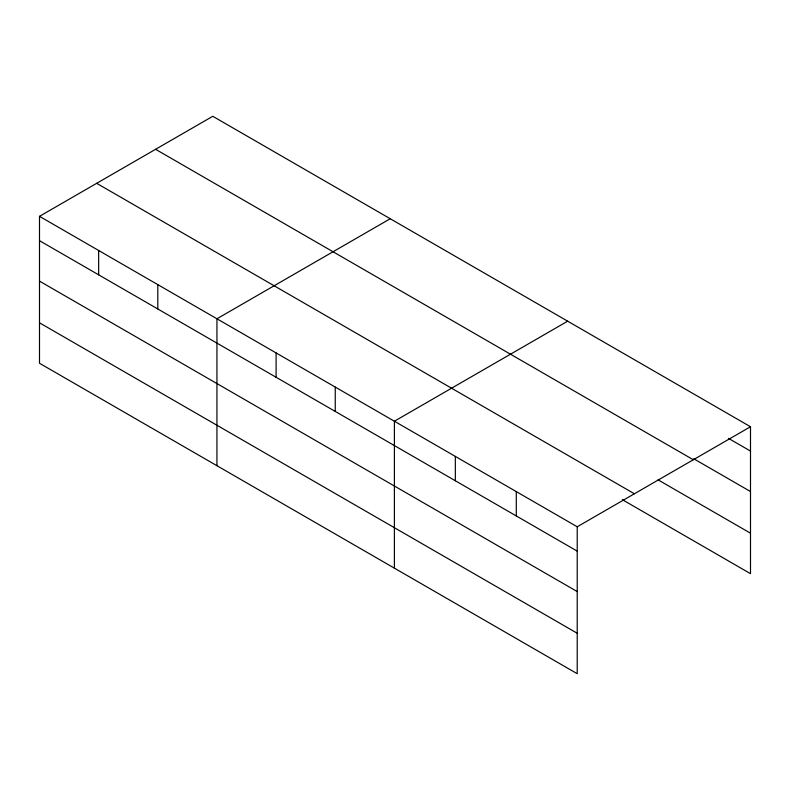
<?xml version="1.0" encoding="UTF-8"?>
<svg xmlns="http://www.w3.org/2000/svg" width="790" height="790" viewBox="0 0 790 790"><rect width="100%" height="100%" fill="white"/><g stroke="black" fill="none" stroke-linecap="round" stroke-linejoin="round"><path stroke-width="1.19" d="M39.5 216.332L577.223 526.782L577.223 673.712L39.5 363.262L39.5 216.332L212.777 116.288L750.5 426.738L750.5 573.668L622.313 499.655M390.23 218.741L216.944 318.785L216.944 465.705M567.674 321.184L394.398 421.228L394.398 568.158M577.223 526.782L750.5 426.738M728.439 438.341L750.5 451.08M693.758 458.773L750.5 491.538M155.6 149.31L693.314 459.76M658.04 479.826L750.5 533.211M96.686 183.32L634.4 493.77M39.5 240.674L577.223 551.124M39.5 281.122L577.223 591.572M39.5 322.804L577.223 633.254M516.285 491.597L516.285 515.939M455.336 456.413L455.336 480.755M335.246 387.08L335.246 411.422M276.095 352.933L276.095 377.274M157.803 284.637L157.803 308.969M98.651 250.479L98.651 274.821"/></g></svg>
